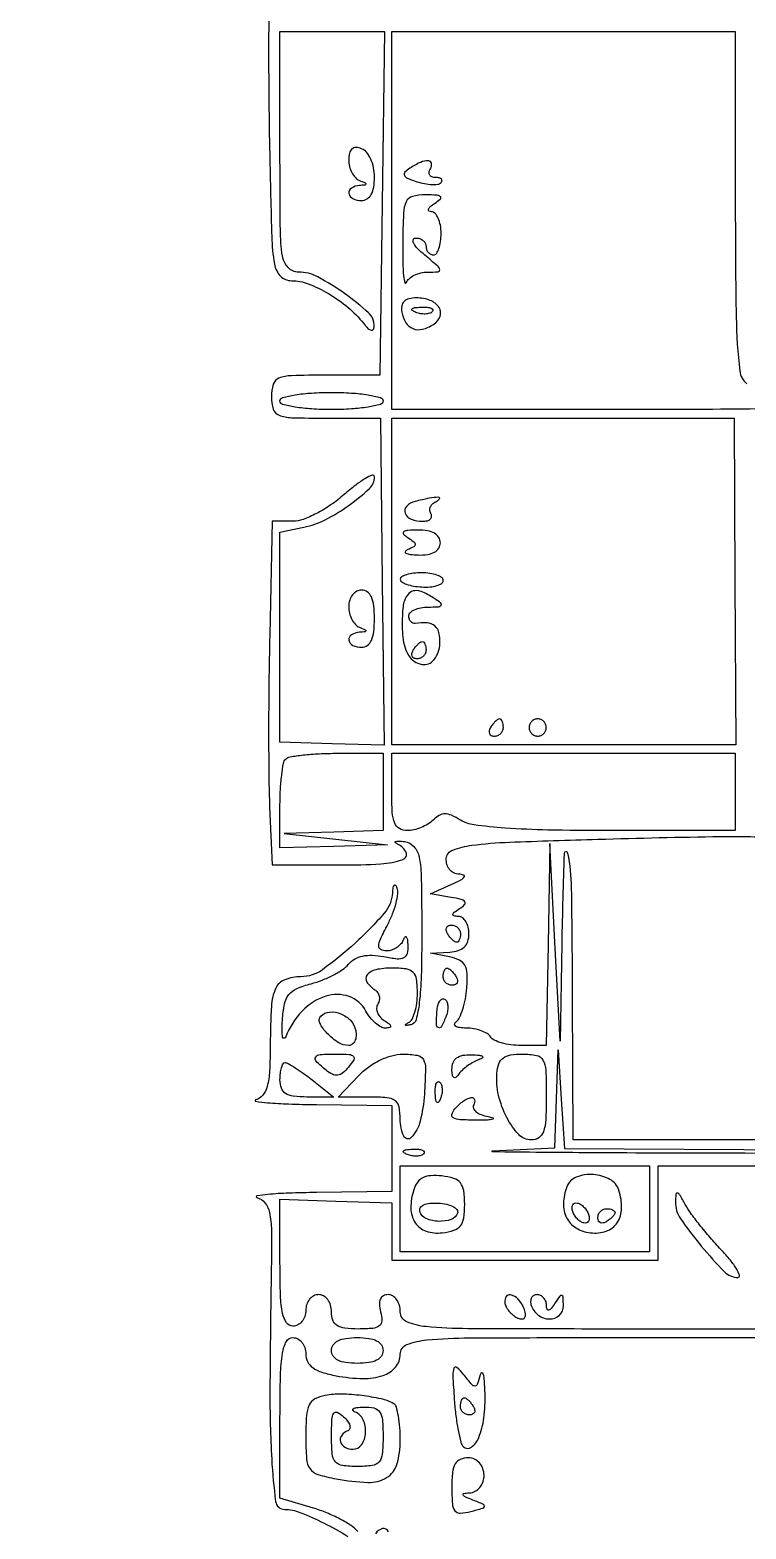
# Model space of a CAD drawing. Extents: x 23 to 255, y 40 to 184.
# Drawn here: x 103.8 to 110.85, y 144.3 to 159.06 of the extents above; entities that cross this region are included whole.
import ezdxf

# ---------------------------------------------------------------- set-up
doc = ezdxf.new("R2010")
doc.units = 0
doc.header["$MEASUREMENT"] = 0

msp = doc.modelspace()

# ---------------------------------------------------------------- linework, layer by layer
for points in [[(207.919475, 175.632891, 0.000007), (191.762556, 175.634099, 0.00002), (173.0434, 175.634494, 0.000013), (151.49745, 175.633531), (95.9364, 175.6296)], [(95.69618, 156.092772, 0.000016), (95.717608, 153.083264, 0.196413)], [(106.147799, 159.284458, 0.002498), (106.145631, 158.853106, 0.002618), (106.148238, 158.352484, 0.002475), (106.156089, 157.84245, 0.002114), (106.17611, 157.027833, 0.035241), (106.202915, 156.758657, 0.149076), (106.262177, 156.640733, 0.205091), (106.369915, 156.5946, -0.09225), (106.535046, 156.563872, -0.041373), (106.734519, 156.467353, -0.040099), (106.92853, 156.330738, -0.052481), (107.079759, 156.175482, 0.026874), (107.124002, 156.125153, 0.132088), (107.156283, 156.106097, 0.341805), (107.176538, 156.114377, 0.125015), (107.185509, 156.146145, 0.217442), (107.129793, 156.277303, 0.03005), (106.89376, 156.468486, 0.033303), (106.629371, 156.632091, 0.122495), (106.439965, 156.6792, -0.20807), (106.337193, 156.723903, -0.150483), (106.282007, 156.837713, -0.035963), (106.261046, 157.096311, -0.002246), (106.2576, 157.8636), (106.2576, 159.048), (106.771603, 159.048), (107.285605, 159.048), (107.263824, 157.356), (107.242042, 155.664), (106.707521, 155.664, 0.006694), (106.3698, 155.659478, 0.087724), (106.247602, 155.634481, 0.226339), (106.19163, 155.57426, 0.076062), (106.173, 155.4525, 0.076402), (106.191719, 155.330714, 0.226457), (106.247884, 155.270475, 0.087334), (106.37058, 155.245507, 0.006632), (106.710343, 155.241), (107.247685, 155.241), (107.265275, 153.630881), (107.282864, 152.020762), (106.770232, 152.036144), (106.2576, 152.051526), (106.2576, 153.085788), (106.2576, 154.12005), (106.492496, 154.167029, 0.069522), (106.701987, 154.240243, 0.036258), (106.938618, 154.384518, 0.032588), (107.137445, 154.547004, 0.208048), (107.1882, 154.663704, 0.513856), (107.167184, 154.678754, 0.05065), (107.100356, 154.648178, 0.032045), (107.003992, 154.583043, 0.015523), (106.889156, 154.488364, -0.030286), (106.759677, 154.387879, -0.029597), (106.618038, 154.302928, -0.030964), (106.485, 154.24365, -0.089552), (106.386134, 154.2258), (106.182156, 154.2258), (106.156428, 153.10485, 0.002968), (106.148414, 152.633808, 0.002664), (106.145606, 152.145433, 0.00267), (106.147762, 151.70715, 0.00838), (106.155715, 151.41285), (106.180731, 150.8418), (106.853665, 150.8418, 0.01422), (107.251861, 150.853127, 0.071813), (107.469267, 150.897255, 0.433546), (107.498852, 150.965514, 0.186267), (107.42085, 151.044758, -0.065542), (107.39427, 151.06127, -0.563286), (107.395867, 151.072443, -0.116249), (107.42401, 151.077315, -0.015594), (107.4843, 151.0718, -0.180897), (107.576746, 151.023631, -0.13758), (107.627784, 150.920383, -0.042564), (107.649349, 150.706679, -0.003874), (107.6535, 150.170891, -0.006211), (107.648243, 149.747709, -0.02355), (107.629233, 149.483885, -0.033731), (107.598052, 149.318606, -0.286739), (107.545635, 149.268945, -0.013819), (107.506831, 149.262193, -0.236791), (107.494928, 149.266143, -0.485648), (107.495905, 149.27433, -0.021854), (107.524485, 149.290095, 0.161809), (107.557901, 149.323234, 0.044515), (107.585727, 149.39295, 0.040086), (107.60482, 149.48224, 0.032644), (107.6112, 149.57985, 0.032867), (107.602142, 149.7175, 0.168585), (107.568296, 149.784888, 0.163719), (107.499351, 149.817916, 0.030559), (107.3574, 149.8266, 0.049624), (107.200964, 149.811036, 0.177756), (107.116713, 149.759361, 0.320423), (107.113297, 149.68917, 0.11188), (107.18958, 149.614247, -0.101689), (107.218223, 149.587227, -0.09853), (107.234289, 149.550805, -0.097299), (107.235294, 149.510616, -0.096449), (107.221041, 149.472896, 0.131568), (107.209223, 149.433569, 0.099345), (107.216786, 149.388903, 0.087063), (107.24266, 149.345685, 0.07339), (107.283111, 149.310837, -0.020134), (107.332913, 149.276408, -0.188133), (107.346381, 149.254625, -0.403109), (107.336947, 149.240369, -0.051867), (107.296927, 149.235695, -0.130113), (107.25105, 149.247223, -0.052598), (107.197743, 149.284483, -0.047327), (107.14585, 149.338963, -0.043801), (107.1036, 149.4036, 0.186216), (106.937603, 149.546622, 0.164965), (106.708447, 149.550286, 0.125962), (106.476349, 149.404254, 0.095623), (106.313996, 149.1498, -0.25817), (106.297615, 149.136329, -0.411138), (106.283799, 149.145725, -0.051179), (106.277975, 149.209423, -0.012737), (106.281807, 149.314126, -0.032278), (106.302111, 149.473677, -0.119347), (106.344012, 149.565357, -0.126024), (106.421815, 149.624973, -0.03785), (106.564211, 149.673338, 0.030365), (106.672927, 149.70846, 0.027036), (106.781024, 149.757674, 0.028014), (106.873422, 149.812724, 0.071307), (106.931139, 149.864971, -0.091576), (106.991535, 149.915372, -0.075864), (107.070005, 149.945029, -0.063376), (107.166453, 149.953085, -0.038555), (107.280179, 149.939334, 0.021807), (107.411627, 149.918958, 0.135337), (107.478388, 149.929654, 0.22747), (107.511742, 149.96961, 0.072709), (107.519921, 150.048675, 0.023324), (107.514869, 150.105472, 0.155119), (107.502832, 150.130832, 0.454553), (107.487578, 150.130323, 0.075292), (107.470571, 150.10155, -0.089102), (107.445151, 150.061118, -0.065342), (107.404591, 150.026864, -0.064193), (107.355714, 150.003699, -0.078758), (107.305877, 149.9958, -0.116064), (107.250329, 150.008871, -0.297198), (107.230353, 150.042897, -0.097363), (107.246951, 150.110419, -0.010524), (107.318066, 150.255335, 0.025796), (107.366441, 150.362033, 0.02996), (107.400879, 150.468011, 0.031191), (107.418674, 150.559588, 0.129859), (107.411517, 150.614885, 0.078546), (107.395468, 150.641432, 0.441455), (107.380769, 150.642003, 0.159167), (107.369059, 150.618516, 0.025442), (107.364079, 150.566756, -0.168842), (107.284851, 150.368156, -0.028755), (106.996614, 150.071856, -0.029195), (106.675393, 149.810327, -0.157521), (106.463892, 149.742, 0.092172), (106.304521, 149.712369, 0.197527), (106.215259, 149.627922, 0.09267), (106.172918, 149.453599, 0.012169), (106.161775, 149.071037, -0.011624), (106.154515, 148.812089, -0.052105), (106.131069, 148.662424, -0.102946), (106.087444, 148.575398, -0.161952), (106.018133, 148.530004, 0.808253), (106.018846, 148.514978, 0.021315), (106.135836, 148.500724, 0.011388), (106.342355, 148.48918, 0.004953), (106.61715, 148.482814), (107.3574, 148.473), (107.3574, 148.05), (107.3574, 147.627), (106.61715, 147.617186, 0.005256), (106.343055, 147.610671, 0.012463), (106.139361, 147.598597, 0.026651), (106.030633, 147.583561, 0.799381), (106.030135, 147.567685, -0.161635), (106.109504, 147.51637, -0.118745), (106.154448, 147.420899, -0.048325), (106.173441, 147.244114, -0.006915), (106.172209, 146.879548, 0.003015), (106.158681, 145.669552, 0.015113), (106.175669, 144.992151, 0.019047), (106.214726, 144.575134, 0.376209), (106.304101, 144.4968, -0.094586), (106.453669, 144.46825, -0.021227), (106.691653, 144.362068, -0.022804), (106.925999, 144.231685, -0.058085)], [(111.264212, 155.348329, -0.015982), (110.756379, 155.329223, -0.001411), (109.4724, 155.3256), (107.3574, 155.3256), (107.3574, 157.1868), (107.3574, 159.048), (109.0494, 159.048), (110.7414, 159.048), (110.7414, 157.2714, 0.004133), (110.74995, 156.237194, 0.025326), (110.785755, 155.704992, 0.194767), (110.855053, 155.578904, 0.505079)], [(102.599881, 145.11015, 0.000041), (102.585573, 147.581525, 0.012047)], [(113.199471, 148.1346), (109.143342, 148.1346), (109.138556, 149.544715, 0.002585), (109.129391, 150.615029, 0.046087), (109.093021, 150.957369, 0.890267), (109.055199, 150.954262, 0.004132), (109.032525, 150.07335), (109.01565, 149.1075), (108.9648, 150.0804), (108.91395, 151.0533), (108.897075, 150.05925), (108.8802, 149.0652), (108.631393, 149.0652, -0.031397), (108.532315, 149.071428, -0.037109), (108.440314, 149.090051, -0.040338), (108.36703, 149.11718, -0.146547), (108.3303, 149.1498, 0.12069), (108.297168, 149.18238, 0.047523), (108.238925, 149.209929, 0.04346), (108.167442, 149.228943, 0.041553), (108.092657, 149.235695, -0.031526), (108.026775, 149.240316, -0.107649), (107.9866, 149.254868, -0.304627), (107.977355, 149.275716, -0.193145), (107.9919, 149.299145, 0.125788), (108.02592, 149.340626, 0.032245), (108.057724, 149.422098, 0.030765), (108.083041, 149.522844, 0.027004), (108.097182, 149.630427, 0.028557), (108.099964, 149.772307, 0.117531), (108.07708, 149.854516, 0.156452), (108.023758, 149.904684, 0.063616), (107.927982, 149.936156), (107.7381, 149.972758), (107.92845, 149.984279, 0.059561), (108.013298, 149.999669, 0.115773), (108.072416, 150.034223, 0.125898), (108.106938, 150.089181, 0.077752), (108.1188, 150.165, 0.060533), (108.110926, 150.229799, 0.078496), (108.087736, 150.284878, 0.095937), (108.053389, 150.322009, 0.156456), (108.01305, 150.335495, -0.045962), (107.970008, 150.339993, -0.408507), (107.960258, 150.354269, -0.191614), (107.973819, 150.376137, -0.018184), (108.026764, 150.412414, 0.053018), (108.076134, 150.45155, 0.378149), (108.07814, 150.479553, 0.172068), (108.043147, 150.502403, 0.016585), (107.942164, 150.523346), (107.7381, 150.558654), (107.9496, 150.652565, 0.014919), (108.036891, 150.694484, 0.115555), (108.071047, 150.723702, 0.491724), (108.065543, 150.742776, 0.084499), (108.02245, 150.751838, -0.10333), (107.969464, 150.765062, -0.107709), (107.927105, 150.798285, -0.103717), (107.901323, 150.847281, -0.089464), (107.89555, 150.90525, -0.289671), (107.958332, 150.989028, -0.059296), (108.146306, 151.036092, -0.022258), (108.516541, 151.066655, -0.002323), (109.3878, 151.0956, -0.003075), (110.597034, 151.122707, -0.021814), (111.183569, 151.106657, -0.047151)], [(102.573149, 147.784627, 0.000091), (102.556393, 145.91385, -0.000994)], [(111.1644, 146.2734), (109.3032, 146.2734, -0.001378), (108.106749, 146.276697, -0.02129), (107.6958, 146.296473, -0.079705), (107.506193, 146.344833, -0.298955), (107.442, 146.4426, 0.068582), (107.433088, 146.507271, 0.084945), (107.40705, 146.562097, 0.099857), (107.368392, 146.598758, 0.140877), (107.32302, 146.6118, 0.121219), (107.275498, 146.600107, 0.169691), (107.245871, 146.568438, 0.120594), (107.236496, 146.515685, 0.047946), (107.248287, 146.4426, -0.062969), (107.259893, 146.35383, -0.233655), (107.235805, 146.304573, -0.144081), (107.171065, 146.279411, -0.021128), (107.028867, 146.2734, -0.028403), (106.89554, 146.28098, -0.114737), (106.819308, 146.308122, -0.169188), (106.779036, 146.359474, -0.082653), (106.7652, 146.4426, 0.072314), (106.755736, 146.507692, 0.08892), (106.728188, 146.56245, 0.10214), (106.687009, 146.598839, 0.130775), (106.6383, 146.6118, 0.121457), (106.589901, 146.599867, 0.100741), (106.548677, 146.566239, 0.091482), (106.520985, 146.515943, 0.080377), (106.5114, 146.4567, -0.080377), (106.501815, 146.397457, -0.091482), (106.474123, 146.347161, -0.100741), (106.432899, 146.313533, -0.121457), (106.3845, 146.3016, -0.248331), (106.321869, 146.334751, -0.09953), (106.283045, 146.426895, -0.042287), (106.262681, 146.601911, -0.007828), (106.2576, 146.926469), (106.2576, 147.551339), (106.8075, 147.533537), (107.3574, 147.515735), (107.3574, 147.232967), (107.3574, 146.9502), (108.6687, 146.9502), (109.98, 146.9502), (109.98, 147.4155), (109.98, 147.8808), (113.6178, 147.8808, -0.000637)], [(107.022646, 144.280906, 0.074743), (106.958932, 144.337795, 0.02422), (106.84969, 144.401982, 0.023535), (106.719617, 144.462541, 0.024399), (106.585964, 144.509802), (106.2576, 144.608182), (106.2576, 145.398491, -0.005654), (106.262354, 145.818826, -0.034162), (106.282146, 146.035932, -0.081604), (106.320209, 146.150004, -0.278344), (106.3845, 146.1888, -0.125107), (106.432897, 146.176498, -0.100781), (106.474123, 146.141863, -0.090287), (106.50183, 146.090055, -0.077912), (106.5114, 146.029015, 0.115679), (106.529458, 145.952009, 0.122032), (106.579678, 145.892812, 0.081496), (106.66991, 145.847907, 0.028431), (106.811198, 145.812988, 0.039911), (107.07386, 145.78513, 0.087863), (107.272811, 145.815074, 0.136881), (107.395558, 145.898464, 0.177321), (107.442, 146.025301, -0.308945), (107.506387, 146.119559, -0.071271), (107.703912, 146.165792, -0.020473), (108.124, 146.185416, -0.001435), (109.3032, 146.1888), (111.1644, 146.1888)], [(107.324573, 144.27794, 0.370598), (107.266939, 144.307858, 0.199126), (107.197282, 144.257695, -0.067261)]]:
    msp.add_lwpolyline(points, format="xyb")
for points in [[(106.9344, 157.783395, 0.061167), (106.942279, 157.719228, 0.059465), (106.965464, 157.658217, 0.064562), (106.999688, 157.609343, 0.112328), (107.04015, 157.581229, -0.009076), (107.09597, 157.557518, -0.295955), (107.1036, 157.545756, -0.382689), (107.095427, 157.536642, -0.011437), (107.04015, 157.531879, 0.122487), (106.961527, 157.506968, 0.299081), (106.936873, 157.45446, 0.254196), (106.975078, 157.403158, 0.108637), (107.0613, 157.3842, 0.145659), (107.114976, 157.400176, 0.122924), (107.155414, 157.443791, 0.085897), (107.180259, 157.515947, 0.040082), (107.1882, 157.614849, 0.05109), (107.178786, 157.706739, 0.055612), (107.150948, 157.792085, 0.062724), (107.109937, 157.858723, 0.132624), (107.0613, 157.894194, 0.083968), (107.005709, 157.905397, 0.189492), (106.96592, 157.891178, 0.158909), (106.941959, 157.851009, 0.055725)], [(107.536572, 157.702353, 0.056625), (107.487176, 157.662596, 0.326512), (107.482495, 157.631357, 0.17671), (107.514231, 157.602463, 0.020356), (107.606397, 157.569024, 0.029783), (107.681562, 157.550009, 0.037316), (107.752987, 157.541857, 0.040793), (107.811625, 157.544351, 0.166862), (107.843175, 157.559775, 0.147746), (107.853318, 157.578698, 0.260457), (107.848046, 157.595105, 0.141128), (107.825921, 157.60634, 0.047402), (107.789507, 157.6098, -0.089607), (107.753898, 157.616233, -0.168389), (107.731633, 157.634651, -0.176926), (107.72618, 157.662146, -0.100119), (107.7381, 157.6944, 0.171495), (107.749767, 157.748114, 0.366603), (107.720645, 157.774825, 0.116372), (107.643014, 157.759713, 0.03517)], [(107.466202, 156.95415, 0.007373), (107.467246, 156.774328, 0.017832), (107.474712, 156.641659, 0.042071), (107.486714, 156.574155, 0.730916), (107.501277, 156.57345, -0.122529), (107.529005, 156.613921, -0.065487), (107.579504, 156.648136, -0.059062), (107.643696, 156.671329, -0.057243), (107.712222, 156.6792, 0.018518), (107.814381, 156.682985, 0.441969), (107.830209, 156.703194, 0.173536), (107.81088, 156.737624, 0.005254), (107.684022, 156.845585, -0.02528), (107.614413, 156.909804, -0.067134), (107.574032, 156.963922, -0.187461), (107.569357, 156.997998, -0.339712), (107.59005, 157.014785, -0.07881), (107.630446, 157.009476, -0.092845), (107.664736, 156.991922, -0.10379), (107.687639, 156.965041, -0.125355), (107.6958, 156.933, 0.086218), (107.701412, 156.900695, 0.093977), (107.717545, 156.873251, 0.100281), (107.741587, 156.854895, 0.113529), (107.769825, 156.8484, 0.247457), (107.798241, 156.863381, 0.066043), (107.822105, 156.910528, 0.050979), (107.838457, 156.978885, 0.033246), (107.84385, 157.0599, 0.043025), (107.836862, 157.140961, 0.062225), (107.815892, 157.209652, 0.081143), (107.785068, 157.256444, 0.206031), (107.748675, 157.272695, -0.147738), (107.724125, 157.280478, -0.346538), (107.718735, 157.297701, -0.126958), (107.737534, 157.324233, -0.032026), (107.7804, 157.356, 0.035417), (107.836406, 157.398095, 0.448842), (107.836679, 157.4215, 0.173745), (107.801574, 157.436121, 0.011162), (107.688925, 157.439305, 0.06513), (107.562369, 157.423512, 0.225247), (107.500713, 157.371862, 0.097776), (107.473753, 157.259475, 0.007893)], [(107.456947, 156.28436, 0.090929), (107.497655, 156.180309, 0.163488), (107.567462, 156.122412, 0.154957), (107.661026, 156.116713, 0.079538), (107.770089, 156.163517, 0.166156), (107.833697, 156.2426, 0.235216), (107.8236, 156.330819, 0.161072), (107.736095, 156.400917, 0.089234), (107.600004, 156.4254, 0.059009), (107.526933, 156.416746, 0.136471), (107.479034, 156.39014, 0.158752), (107.456062, 156.345757, 0.08881)], [(107.757488, 156.289688, -0.126455), (107.729829, 156.273339, -0.060344), (107.688772, 156.266642, -0.05415), (107.641603, 156.269808, -0.051402), (107.595338, 156.283009, -0.054073), (107.560087, 156.301752, -0.470617), (107.558628, 156.31717, -0.168741), (107.583311, 156.329126, -0.018894), (107.64645, 156.334121, -0.028489), (107.705347, 156.333191, -0.077125), (107.745954, 156.323824, -0.208169), (107.761397, 156.308203, -0.296942)], [(107.2728, 155.4102, -0.339565), (107.247147, 155.376782, -0.024068), (107.12475, 155.350275, -0.025878), (106.96116, 155.331643, -0.015416), (106.7652, 155.3256, -0.015416), (106.56924, 155.331643, -0.025878), (106.40565, 155.350275, -0.024068), (106.283253, 155.376782, -0.339565), (106.2576, 155.4102, -0.339565), (106.283253, 155.443618, -0.024068), (106.40565, 155.470125, -0.025878), (106.56924, 155.488757, -0.015416), (106.7652, 155.4948, -0.015416), (106.96116, 155.488757, -0.025878), (107.12475, 155.470125, -0.024068), (107.247147, 155.443618, -0.339565)], [(107.589014, 154.421084, 0.130446), (107.505696, 154.373976, 0.298714), (107.490902, 154.306625, 0.212858), (107.55054, 154.246794, 0.09215), (107.663486, 154.2258, 0.062207), (107.708612, 154.231436, 0.13226), (107.739062, 154.248529, 0.191612), (107.750288, 154.273825, 0.149245), (107.742566, 154.303174, -0.131107), (107.732669, 154.335996, -0.121773), (107.740012, 154.370406, -0.105417), (107.764034, 154.40119, -0.07888), (107.801023, 154.423395, 0.159096), (107.828871, 154.446793, 0.592036), (107.820379, 154.461883, 0.045639), (107.725073, 154.452117, 0.015459)], [(107.515023, 154.065545, -0.022213), (107.575144, 154.023602, -0.233412), (107.588045, 153.997471, -0.275386), (107.574232, 153.974292, -0.029355), (107.515023, 153.94662, 0.155051), (107.493335, 153.92886, 0.445665), (107.497775, 153.912268, 0.090783), (107.540634, 153.899491, 0.019532), (107.61825, 153.894079, 0.042439), (107.711948, 153.89917, 0.091202), (107.780338, 153.92191, 0.128849), (107.821637, 153.961099, 0.139728), (107.8368, 154.0143, 0.141908), (107.821455, 154.067279, 0.121926), (107.779441, 154.107555, 0.088171), (107.710718, 154.132309, 0.043972), (107.61825, 154.139905, 0.014869), (107.517686, 154.136317, 0.140629), (107.477504, 154.121884, 0.447965), (107.475118, 154.099069, 0.067093)], [(107.44206, 153.65475, 0.259705), (107.45617, 153.629473, 0.052544), (107.504213, 153.606355, 0.043234), (107.572552, 153.588388, 0.028267), (107.65356, 153.5791, 0.033957), (107.73456, 153.57993, 0.0534), (107.802889, 153.592705, 0.071423), (107.849747, 153.61443, 0.25376), (107.865, 153.64255, 0.244085), (107.849932, 153.671577, 0.067521), (107.802872, 153.695978, 0.051942), (107.734512, 153.712686, 0.033994), (107.6535, 153.7182, 0.028403), (107.572468, 153.713593, 0.044518), (107.504146, 153.699562, 0.055606), (107.456317, 153.679191, 0.270848)], [(106.9344, 153.38685, 0.060204), (106.942277, 153.321667, 0.059088), (106.965464, 153.259797, 0.064373), (106.999684, 153.210329, 0.113869), (107.04015, 153.182029, -0.009076), (107.09597, 153.158318, -0.295955), (107.1036, 153.146556, -0.382689), (107.095427, 153.137442, -0.011437), (107.04015, 153.132679, 0.122487), (106.961527, 153.107768, 0.299081), (106.936873, 153.05526, 0.254196), (106.975078, 153.003958, 0.108637), (107.0613, 152.985, 0.160198), (107.117416, 153.003453, 0.128843), (107.157533, 153.05315, 0.078075), (107.181092, 153.139274, 0.027804), (107.1882, 153.267, 0.027804), (107.181092, 153.394726, 0.078075), (107.157533, 153.48085, 0.128843), (107.117416, 153.530547, 0.160198), (107.0613, 153.549, 0.12694), (107.012905, 153.536512, 0.100762), (106.971677, 153.501368, 0.089679), (106.943962, 153.448798, 0.076722)], [(107.483042, 153.44325, 0.058826), (107.46966, 153.385973, 0.016403), (107.462362, 153.29401, 0.016314), (107.46091, 153.188624, 0.016468), (107.466348, 153.0837, 0.118101), (107.526444, 152.902253, 0.214233), (107.653574, 152.816438, 0.279659), (107.775114, 152.864099, 0.151472), (107.832299, 153.02025, 0.066514), (107.823327, 153.128822, 0.16766), (107.782585, 153.195647, 0.156909), (107.707098, 153.225778, 0.056334), (107.59005, 153.220618, -0.137085), (107.565886, 153.223431, -0.119953), (107.545238, 153.238394, -0.101574), (107.531372, 153.263628, -0.075146), (107.5266, 153.2952, -0.208855), (107.540772, 153.327648, -0.081007), (107.582515, 153.355329, -0.061885), (107.644077, 153.374392, -0.042491), (107.71695, 153.381095, 0.011293), (107.81798, 153.384066, 0.220444), (107.844878, 153.398272, 0.409657), (107.842064, 153.420366, 0.023197), (107.7804, 153.4644, 0.034748), (107.665635, 153.527734, 0.12713), (107.584589, 153.54264, 0.192217), (107.525957, 153.514259, 0.098605)], [(107.6958, 152.9568, -0.105053), (107.688942, 152.92452, -0.099167), (107.669482, 152.897051, -0.09642), (107.640407, 152.87864, -0.093332), (107.606207, 152.8722, -0.108972), (107.576179, 152.878823, -0.182303), (107.558291, 152.897051, -0.161196), (107.555659, 152.924474, -0.082592), (107.5689, 152.9568, -0.029505), (107.591657, 152.989183, -0.035638), (107.616786, 153.016549, -0.038439), (107.640665, 153.035855, -0.151918), (107.658493, 153.0414, -0.210953), (107.672759, 153.035101, -0.081139), (107.684841, 153.016549, -0.061769), (107.693064, 152.989189, -0.042167)], [(108.3303, 152.1954, 0.082592), (108.317059, 152.163074, 0.161196), (108.319691, 152.135651, 0.182303), (108.337579, 152.117423, 0.108972), (108.367607, 152.1108, 0.093332), (108.401807, 152.11724, 0.09642), (108.430882, 152.135651, 0.099167), (108.450342, 152.16312, 0.105053), (108.4572, 152.1954, 0.042167), (108.454464, 152.227789, 0.061769), (108.446241, 152.255149, 0.081139), (108.434159, 152.273701, 0.210953), (108.419893, 152.28, 0.151918), (108.402065, 152.274455, 0.038439), (108.378186, 152.255149, 0.035638), (108.353057, 152.227783, 0.029505)], [(108.711, 152.1954, 0.099038), (108.717459, 152.163113, 0.097945), (108.735851, 152.135651, 0.097945), (108.763313, 152.117259, 0.099038), (108.7956, 152.1108, 0.099038), (108.827887, 152.117259, 0.097945), (108.855349, 152.135651, 0.097945), (108.873741, 152.163113, 0.099038), (108.8802, 152.1954, 0.099038), (108.873741, 152.227687, 0.097945), (108.855349, 152.255149, 0.097945), (108.827887, 152.273541, 0.099038), (108.7956, 152.28, 0.099038), (108.763313, 152.273541, 0.097945), (108.735851, 152.255149, 0.097945), (108.717459, 152.227687, 0.099038)], [(107.2728, 151.5609), (107.2728, 151.1802), (106.78635, 151.165978), (106.2999, 151.151756), (106.8075, 151.0956), (107.3151, 151.039444), (106.78635, 151.025222), (106.2576, 151.011), (106.2576, 151.4199, -0.012795), (106.261714, 151.580628, -0.017364), (106.274168, 151.725253, -0.014358), (106.291862, 151.842855, -0.153014), (106.314, 151.8852, -0.157369), (106.35735, 151.907396, -0.012597), (106.486373, 151.925032, -0.016057), (106.64466, 151.937491, -0.01161), (106.8216, 151.9416), (107.2728, 151.9416)], [(110.7414, 151.5609), (110.7414, 151.1802), (109.471252, 151.1802, -0.005222), (108.896621, 151.186202, -0.012788), (108.474289, 151.205839, -0.013667), (108.168378, 151.236337, -0.108307), (108.035164, 151.283832, 0.033247), (107.946822, 151.331154, 0.106729), (107.88194, 151.345163, 0.13268), (107.825349, 151.329877, 0.06453), (107.765592, 151.283832, -0.06116), (107.714789, 151.24414, -0.039094), (107.64767, 151.210642, -0.038902), (107.575575, 151.187786, -0.057372), (107.50968, 151.1802, -0.130595), (107.433884, 151.200341, -0.169303), (107.38701, 151.254225, -0.080495), (107.363347, 151.36011, -0.014806), (107.3574, 151.5609), (107.3574, 151.9416), (109.0494, 151.9416), (110.7414, 151.9416)], [(108.0342, 150.165, -0.042167), (108.031464, 150.132611, -0.061769), (108.023241, 150.105251, -0.081139), (108.011159, 150.086699, -0.210953), (107.996893, 150.0804, -0.151918), (107.979065, 150.085945, -0.038439), (107.955186, 150.105251, -0.035638), (107.930057, 150.132617, -0.029505), (107.9073, 150.165, -0.082592), (107.894059, 150.197326, -0.161196), (107.896691, 150.224749, -0.182303), (107.914579, 150.242977, -0.108972), (107.944607, 150.2496, -0.093332), (107.978807, 150.24316, -0.09642), (108.007882, 150.224749, -0.099167), (108.027342, 150.19728, -0.105053)], [(107.9919, 149.742, -0.082592), (108.005141, 149.709674, -0.161196), (108.002509, 149.682251, -0.182303), (107.984621, 149.664023, -0.108972), (107.954593, 149.6574, -0.093332), (107.920393, 149.66384, -0.09642), (107.891318, 149.682251, -0.099167), (107.871858, 149.70972, -0.105053), (107.865, 149.742, -0.042167), (107.867736, 149.774389, -0.061769), (107.875959, 149.801749, -0.081139), (107.888041, 149.820301, -0.210953), (107.902307, 149.8266, -0.151918), (107.920135, 149.821055, -0.038439), (107.944014, 149.801749, -0.035638), (107.969143, 149.774383, -0.029505)], [(107.894554, 149.358591, -0.01992), (107.848722, 149.252048, -0.402215), (107.818614, 149.240719, -0.30258), (107.797915, 149.272436, -0.01644), (107.80322, 149.397739, -0.039075), (107.812468, 149.457597, -0.079088), (107.830516, 149.501597, -0.140997), (107.853853, 149.523058, -0.259868), (107.878867, 149.52193, -0.156206), (107.899554, 149.497731, -0.075558), (107.909604, 149.4578, -0.063531), (107.908084, 149.408999, -0.05214)], [(107.003082, 149.212278, -0.062904), (107.006721, 149.156025, -0.094014), (106.994638, 149.108404, -0.122074), (106.969169, 149.076841, -0.163669), (106.93456, 149.0652, -0.14009), (106.831484, 149.094658, -0.06334), (106.721562, 149.18414, -0.071289), (106.648792, 149.286351, -0.326337), (106.659353, 149.354153, -0.178982), (106.746717, 149.394346, -0.117644), (106.857232, 149.376824, -0.109249), (106.954204, 149.30918, -0.139348)], [(106.933534, 148.852657, -0.046911), (106.876006, 148.795253, -0.137756), (106.825312, 148.77281, -0.150414), (106.773189, 148.780987, -0.059704), (106.711675, 148.820716, -0.021987), (106.613232, 148.910008, -0.358351), (106.609005, 148.951329, -0.237665), (106.652967, 148.976377, -0.012803), (106.817859, 148.9806, -0.015399), (106.939725, 148.976846, -0.195984), (106.980171, 148.957376, -0.332293), (106.98344, 148.922496, -0.036154)], [(107.679285, 148.585363, -0.043716), (107.638266, 148.318515, -0.132475), (107.550404, 148.158944, -0.537848), (107.475799, 148.172741, -0.100587), (107.442, 148.33905, 0.047408), (107.430497, 148.460096, 0.192196), (107.391336, 148.521294, 0.136248), (107.311244, 148.550616, 0.020034), (107.13702, 148.5576), (106.832041, 148.5576), (107.03127, 148.767638, -0.04636), (107.128278, 148.852574, -0.043855), (107.241027, 148.919982, -0.045793), (107.358082, 148.963997, -0.06559), (107.467785, 148.979138, -0.040366), (107.609729, 148.96854, -0.234853), (107.669147, 148.926429, -0.130227), (107.690617, 148.836315, -0.010012)], [(108.2034, 148.918936, 0.040378), (108.15026, 148.89363, 0.02924), (108.095519, 148.857482, 0.029751), (108.047278, 148.81672, 0.055286), (108.014345, 148.777565, -0.073435), (107.988531, 148.749033, -0.365822), (107.968543, 148.749286, -0.184474), (107.954816, 148.774905, -0.029585), (107.950895, 148.83255, -0.095143), (107.962656, 148.896829, -0.140422), (107.99714, 148.942218, -0.116248), (108.056051, 148.967866, -0.05361), (108.13995, 148.973921, -0.012676), (108.222639, 148.968919, -0.158373), (108.251169, 148.956859, -0.51614), (108.249625, 148.940849, -0.039499)], [(113.177848, 148.028829), (117.2979, 148.006053), (112.518, 148.002536, -0.000564), (110.72535, 148.003239, -0.001161), (109.322367, 148.008629, -0.001201), (108.351656, 148.016944, -0.971153), (108.35145, 148.028216), (108.9648, 148.057413), (108.980797, 148.540156), (108.996793, 149.0229), (109.027294, 148.537252), (109.057796, 148.051605)], [(108.8802, 148.5576, -0.012554), (108.874552, 148.332702, -0.072001), (108.851623, 148.215976, -0.16299), (108.805762, 148.15699, -0.147761), (108.731652, 148.1346, -0.209057), (108.608039, 148.188647, -0.067711), (108.4909, 148.355809, -0.061389), (108.410049, 148.574994, -0.077472), (108.393631, 148.79025, -0.063323), (108.41308, 148.883794, -0.148594), (108.454507, 148.941033, -0.124553), (108.526306, 148.971511, -0.038422), (108.644403, 148.9806, -0.047258), (108.783727, 148.967402, -0.221879), (108.84726, 148.921509, -0.117751), (108.87493, 148.823106, -0.009923)], [(106.572915, 148.7268), (106.788018, 148.5576), (106.522809, 148.5576, -0.028069), (106.388488, 148.565146, -0.114405), (106.311901, 148.592243, -0.169633), (106.27149, 148.643583, -0.082884), (106.2576, 148.7268, -0.028029), (106.261237, 148.79163, -0.043983), (106.272319, 148.846297, -0.05469), (106.288398, 148.884631, -0.27255), (106.307706, 148.896, -0.131583), (106.337591, 148.887997, -0.01114), (106.40628, 148.846297, -0.014171), (106.486873, 148.791607, -0.010488)], [(107.838191, 148.541737, -0.054073), (107.819448, 148.506487, -0.470617), (107.80403, 148.505028, -0.168741), (107.792074, 148.529711, -0.018894), (107.787079, 148.59285, -0.028489), (107.788009, 148.651747, -0.077125), (107.797376, 148.692354, -0.208169), (107.812997, 148.707797, -0.296942), (107.831513, 148.703887, -0.126455), (107.847861, 148.676229, -0.060344), (107.854558, 148.635172, -0.05415), (107.851392, 148.588003, -0.051402)], [(108.164838, 148.479048, 0.238773), (108.162055, 148.446306, 0.128697), (108.186835, 148.413019, 0.079617), (108.237963, 148.384019, 0.04296), (108.307895, 148.364575, -0.051594), (108.353292, 148.351106, -0.705765), (108.352711, 148.339481, -0.065201), (108.301566, 148.331147, -0.008586), (108.191398, 148.329591, -0.012151), (108.031662, 148.333959, -0.108577), (107.96436, 148.352437, -0.359853), (107.949946, 148.386942, -0.106411), (107.979898, 148.440846, -0.053787), (108.061697, 148.516155, -0.108661), (108.141272, 148.551708, -0.405678), (108.17329, 148.531317, -0.199201)], [(107.672888, 147.998888, -0.126455), (107.645229, 147.982539, -0.060344), (107.604172, 147.975842, -0.05415), (107.557003, 147.979008, -0.051402), (107.510738, 147.992209, -0.054073), (107.475487, 148.010952, -0.470617), (107.474028, 148.02637, -0.168741), (107.498711, 148.038326, -0.018894), (107.56185, 148.043321, -0.028489), (107.620747, 148.042391, -0.077125), (107.661354, 148.033024, -0.208169), (107.676797, 148.017403, -0.296942)], [(107.574244, 147.643837, 0.078487), (107.546583, 147.46165, 0.145805), (107.589746, 147.31988, 0.166953), (107.697685, 147.236999, 0.1103), (107.854657, 147.220574, 0.046874), (107.970437, 147.245146, 0.150403), (108.034719, 147.289254, 0.1342), (108.067236, 147.365304, 0.034323), (108.0765, 147.5001, 0.034387), (108.06718, 147.635458, 0.135951), (108.034395, 147.711358, 0.15034), (107.969356, 147.755317, 0.045224), (107.851112, 147.779969, 0.043147), (107.743509, 147.78308, 0.100244), (107.665805, 147.762646, 0.121277), (107.611264, 147.716861, 0.081113)], [(109.08189, 147.674242, 0.083217), (109.048514, 147.509892, 0.127605), (109.079986, 147.368841, 0.139123), (109.172975, 147.268993, 0.107575), (109.314266, 147.220574, 0.110589), (109.470134, 147.236915, 0.165015), (109.578131, 147.319325, 0.145517), (109.622002, 147.459713, 0.080475), (109.595517, 147.638918, 0.192866), (109.506952, 147.74658, 0.108597), (109.342125, 147.794872, 0.111717), (109.175787, 147.769078, 0.210016)], [(110.151773, 147.524194, 0.155582), (110.199713, 147.364104, 0.022911), (110.405721, 147.090548, 0.021144), (110.634799, 146.8364, 0.201396), (110.76676, 146.781, 0.501083), (110.782363, 146.801879, 0.064615), (110.755883, 146.861767, 0.035912), (110.693032, 146.950336, 0.016771), (110.599936, 147.05595, -0.011189), (110.493847, 147.173628, -0.010131), (110.389469, 147.299836, -0.010204), (110.300624, 147.416622, -0.031662), (110.247513, 147.5001, 0.007182), (110.193224, 147.595426, 0.20068), (110.170799, 147.612214, 0.461558), (110.155853, 147.601582, 0.01748)], [(108.005934, 147.4155, -0.231586), (107.943786, 147.352197, -0.093534), (107.820955, 147.333265, -0.091726), (107.697785, 147.360361, -0.215644), (107.635247, 147.427959, -0.216702), (107.639229, 147.465722, -0.15277), (107.671334, 147.494787, -0.086092), (107.732912, 147.51122, -0.036704), (107.818481, 147.512559, -0.03838), (107.899063, 147.501659, -0.066748), (107.962474, 147.478909, -0.101785), (107.999786, 147.448697, -0.257561)], [(109.3032, 147.363214, -0.117858), (109.296496, 147.33517, -0.186277), (109.278349, 147.318824, -0.154201), (109.25095, 147.31721, -0.076764), (109.2186, 147.3309, -0.064269), (109.186238, 147.357173, -0.051777), (109.158851, 147.392678, -0.053414), (109.140221, 147.431558, -0.085235), (109.134, 147.467786, -0.117858), (109.140704, 147.49583, -0.186277), (109.158851, 147.512176, -0.154201), (109.18625, 147.51379, -0.076764), (109.2186, 147.5001, -0.064269), (109.250962, 147.473827, -0.051777), (109.278349, 147.438322, -0.053414), (109.296979, 147.399442, -0.085235)], [(109.557, 147.420493, -0.151918), (109.551455, 147.402665, -0.038439), (109.532149, 147.378786, -0.035638), (109.504783, 147.353657, -0.029505), (109.4724, 147.3309, -0.082592), (109.440074, 147.317659, -0.161196), (109.412651, 147.320291, -0.182303), (109.394423, 147.338179, -0.108972), (109.3878, 147.368207, -0.093332), (109.39424, 147.402407, -0.09642), (109.412651, 147.431482, -0.099167), (109.44012, 147.450942, -0.105053), (109.4724, 147.4578, -0.042167), (109.504789, 147.455064, -0.061769), (109.532149, 147.446841, -0.081139), (109.550701, 147.434759, -0.210953)], [(108.476587, 146.511338, 0.068669), (108.496803, 146.47042, 0.047422), (108.529766, 146.430543, 0.047417), (108.569657, 146.397587, 0.068602), (108.610595, 146.377368, 0.108271), (108.64802, 146.373384, 0.257062), (108.67019, 146.388974, 0.161356), (108.674939, 146.424009, 0.045328), (108.659706, 146.477831, 0.096137), (108.603889, 146.567239, 0.16139), (108.526984, 146.609352, 0.352314), (108.479299, 146.583518, 0.181604)], [(108.73211, 146.50605, 0.153466), (108.801392, 146.410219, 0.156418), (108.912497, 146.37217, 0.193579), (109.008625, 146.40866, 0.211566), (109.048105, 146.499847, 0.011771), (109.045371, 146.585415, 0.308804), (109.032068, 146.602751, 0.326991), (109.011869, 146.596174, 0.01255), (108.9648, 146.5272, -0.021149), (108.927556, 146.474591, -0.167501), (108.902969, 146.458463, -0.405416), (108.887135, 146.467564, -0.066727), (108.881495, 146.50605, 0.085141), (108.874058, 146.546434, 0.092525), (108.853658, 146.580736, 0.099053), (108.823612, 146.603686, 0.1142), (108.78855, 146.6118, 0.127977), (108.756452, 146.603448, 0.143831), (108.734165, 146.580736, 0.123013), (108.725576, 146.546446, 0.080692)], [(107.2728, 146.0619, -0.152103), (107.255703, 146.006998, -0.12651), (107.20935, 145.966725, -0.082504), (107.130848, 145.942526, -0.033607), (107.019, 145.935, -0.033607), (106.907152, 145.942526, -0.082504), (106.82865, 145.966725, -0.12651), (106.782297, 146.006998, -0.152103), (106.7652, 146.0619, -0.152103), (106.782297, 146.116802, -0.12651), (106.82865, 146.157075, -0.082504), (106.907152, 146.181274, -0.033607), (107.019, 146.1888, -0.033607), (107.130848, 146.181274, -0.082504), (107.20935, 146.157075, -0.12651), (107.255703, 146.116802, -0.152103)], [(107.974105, 145.577438, 0.013479), (107.9894, 145.419705, 0.017582), (108.012325, 145.276533, 0.015294), (108.038901, 145.160165, 0.133354), (108.065012, 145.114588, 0.373935), (108.142369, 145.109186, 0.136031), (108.214825, 145.203622, 0.065249), (108.265004, 145.397126, 0.037163), (108.276891, 145.6389, 0.011261), (108.271098, 145.760282, 0.04667), (108.259166, 145.832618, 0.443958), (108.244076, 145.840443, 0.244848), (108.228511, 145.823166, -0.016165), (108.20061, 145.728071, -0.323935), (108.177485, 145.711332, -0.220862), (108.14706, 145.725461, -0.008708), (108.067418, 145.823166, 0.042392), (108.000653, 145.89466, 0.527853), (107.970398, 145.887368, 0.103843), (107.959549, 145.818379, 0.004685)], [(106.70175, 145.619333, 0.078057), (106.602035, 145.584608, 0.160261), (106.545565, 145.525441, 0.094373), (106.518248, 145.421104, 0.016972), (106.5114, 145.219431, 0.016716), (106.518973, 144.992978, 0.138686), (106.553158, 144.897092, 0.166472), (106.629875, 144.841999, 0.026864), (106.811198, 144.797788, 0.036656), (107.123038, 144.762663, 0.145263), (107.307913, 144.809794, 0.189858), (107.408788, 144.940467, 0.070659), (107.442, 145.174308, 0.018046), (107.437375, 145.302425, 0.025188), (107.423362, 145.416207, 0.023441), (107.403328, 145.505887, 0.200859), (107.37855, 145.537611, 0.073428), (107.25434, 145.585026, 0.024481), (107.062007, 145.617867, 0.025011), (106.86073, 145.632011, 0.049903)], [(108.1611, 145.512, -0.082592), (108.174341, 145.479674, -0.161196), (108.171709, 145.452251, -0.182303), (108.153821, 145.434023, -0.108972), (108.123793, 145.4274, -0.093332), (108.089593, 145.43384, -0.09642), (108.060518, 145.452251, -0.099167), (108.041058, 145.47972, -0.105053), (108.0342, 145.512, -0.042167), (108.036936, 145.544389, -0.061769), (108.045159, 145.571749, -0.081139), (108.057241, 145.590301, -0.210953), (108.071507, 145.5966, -0.151918), (108.089335, 145.591055, -0.038439), (108.113214, 145.571749, -0.035638), (108.138343, 145.544383, -0.029505)], [(106.926065, 145.2723, 0.145646), (106.864941, 145.226464, 0.230883), (106.853181, 145.163376, 0.204389), (106.896248, 145.109321, 0.124342), (106.9767, 145.089, 0.249523), (107.061772, 145.134274, 0.134581), (107.100734, 145.249858, 0.119508), (107.077118, 145.379406, 0.19467), (106.99785, 145.455971, -0.134342), (106.976024, 145.472584, -0.451325), (106.979079, 145.488069, -0.102704), (107.015065, 145.50013, -0.020908), (107.08245, 145.505321, -0.06428), (107.183013, 145.49591, -0.194224), (107.238531, 145.45749, -0.125095), (107.265987, 145.378073, -0.020995), (107.2728, 145.2159, -0.021354), (107.26535, 145.041537, -0.157079), (107.233521, 144.965625, -0.185552), (107.166188, 144.929256, -0.032088), (107.019, 144.9198, -0.032219), (106.871532, 144.929312, -0.186847), (106.804277, 144.965903, -0.156223), (106.772563, 145.042367, -0.020807), (106.7652, 145.219235, -0.010489), (106.768657, 145.384028, -0.129496), (106.78702, 145.443491, -0.391792), (106.821866, 145.453019, -0.066062), (106.883765, 145.409585, -0.043861), (106.923758, 145.365729, -0.088428), (106.945099, 145.32426, -0.152502), (106.944977, 145.292137, -0.231552)], [(107.9496, 144.71622, 0.017009), (107.95519, 144.551932, 0.149), (107.980821, 144.484625, 0.245373), (108.032872, 144.460761, 0.051151), (108.13542, 144.476633, 0.006108), (108.255101, 144.509498, 0.283665), (108.271446, 144.527478, 0.351305), (108.26109, 144.54686, 0.007853), (108.15657, 144.589667, -0.011694), (108.081859, 144.620938, -0.175228), (108.061835, 144.640227, -0.499853), (108.068937, 144.654212, -0.032043), (108.121947, 144.660054, 0.217751), (108.22686, 144.713941, 0.174719), (108.2674, 144.835646, 0.174391), (108.220994, 144.955395, 0.217269), (108.113542, 145.0044, 0.09312), (108.032726, 144.989217, 0.172213), (107.982782, 144.946072, 0.105712), (107.956676, 144.863606, 0.023991)]]:
    msp.add_lwpolyline(points, format="xyb", close=True)
for points in [[(110.737623, 153.6336), (110.746407, 152.0262), (109.051904, 152.0262), (107.3574, 152.0262), (107.3574, 153.6336), (107.3574, 155.241), (109.043119, 155.241), (110.728838, 155.241)], [(109.8954, 147.4578), (109.8954, 147.0348), (108.6687, 147.0348), (107.442, 147.0348), (107.442, 147.4578), (107.442, 147.8808), (108.6687, 147.8808), (109.8954, 147.8808)]]:
    msp.add_lwpolyline(points, close=True)

doc.saveas('drawing.dxf')
